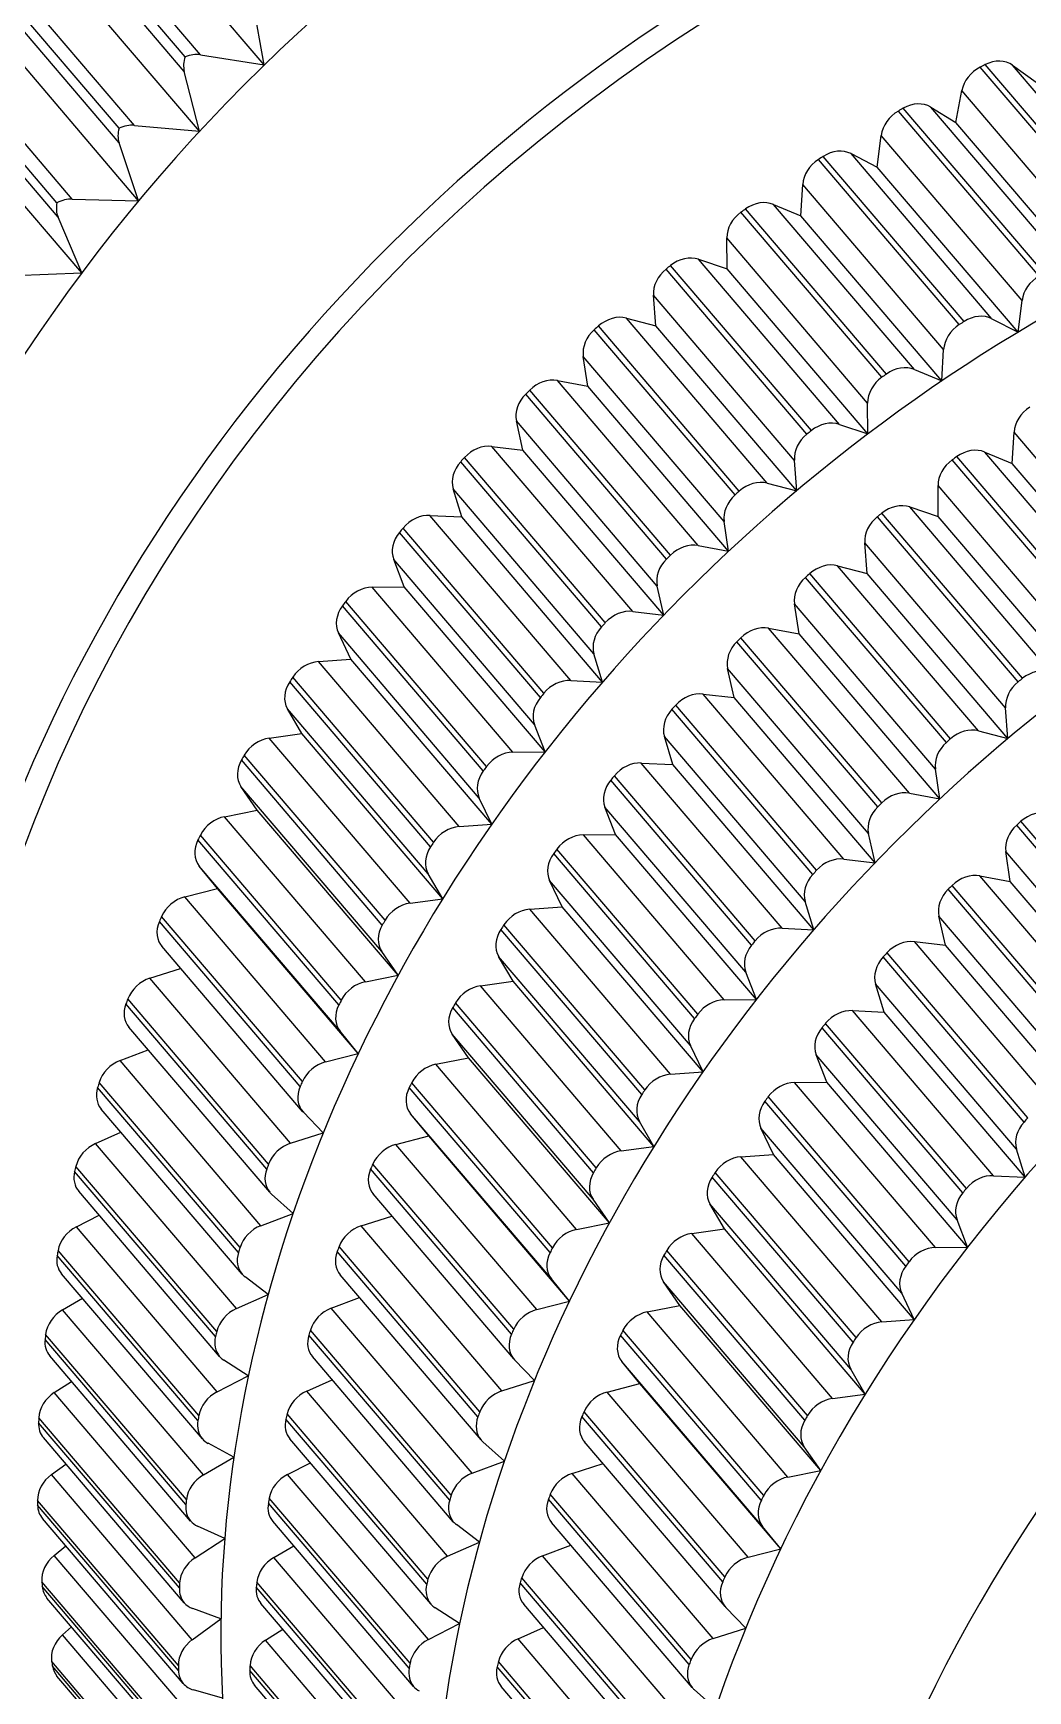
# Model space of a CAD drawing. Extents: x 741 to 1339, y 725 to 848.
# Drawn here: x 1106.451 to 1106.45639, y 787.12071 to 787.12969 of the extents above; entities that cross this region are included whole.
import ezdxf

# ---------------------------------------------------------------- set-up
doc = ezdxf.new("R2010")
doc.units = 0
doc.header["$MEASUREMENT"] = 0
doc.linetypes.add('CONTINU', pattern=[0])
for name, color, linetype in [('Lay Out', 31, 'CONTINUOUS'), ('PAREDES', 7, 'CONTINUOUS'), ('PENA-008', 8, 'CONTINUOUS')]:
    doc.layers.add(name, color=color, linetype=linetype)

# ---------------------------------------------------------------- blocks, each defined once
blk = doc.blocks.new('A$C12870BC7')
at = {"layer": 'Lay Out', "linetype": 'CONTINU', "ltscale": 0.6}
for p, q in [((1.0545925, 1.4861725), (1.0545951, 1.4873482)), ((1.0550611, 1.4861763), (1.0550638, 1.487352)), ((1.0551166, 1.4862335), (1.0551192, 1.4874093)), ((1.0551865, 1.4861876), (1.0551891, 1.4873634)), ((1.0540742, 1.4860845), (1.0540769, 1.4872602)), ((1.0545416, 1.4861125), (1.0545442, 1.4872883)), ((1.0546658, 1.4861302), (1.0546684, 1.487306)), ((1.0540282, 1.486022), (1.0540309, 1.4871977)), ((1.0541507, 1.4860461), (1.0541534, 1.4872219)), ((1.0554131, 1.4859213), (1.0554157, 1.487097)), ((1.0544176, 1.4858054), (1.0544202, 1.4869812)), ((1.0549131, 1.4858763), (1.0549157, 1.4870521)), ((1.0539288, 1.4857091), (1.0539314, 1.4868849)), ((1.0549131, 1.4858763), (1.0550611, 1.4861763)), ((1.0551865, 1.4861876), (1.0554131, 1.4859213)), ((1.0554131, 1.4859213), (1.0555847, 1.486213)), ((1.0544176, 1.4858054), (1.0545416, 1.4861125)), ((1.0546658, 1.4861302), (1.0549131, 1.4858763)), ((1.0539288, 1.4857091), (1.0540282, 1.486022)), ((1.0541507, 1.4860461), (1.0544176, 1.4858054)), ((1.0536435, 1.4859354), (1.0539288, 1.4857091)), ((1.0558345, 1.4824927), (1.0558371, 1.4836685)), ((1.0558651, 1.4824933), (1.0558678, 1.4836691)), ((1.0563441, 1.4824893), (1.0563467, 1.4836651)), ((1.0563747, 1.4824882), (1.0563773, 1.483664)), ((1.0548198, 1.4824205), (1.0548224, 1.4835962)), ((1.0548501, 1.4824243), (1.0548527, 1.4836)), ((1.0551197, 1.4834248), (1.0551954, 1.4835677)), ((1.0551928, 1.4823919), (1.0551954, 1.4835677)), ((1.0553257, 1.4824698), (1.0553283, 1.4836455)), ((1.0553562, 1.4824719), (1.0553589, 1.4836476)), ((1.0555038, 1.4824136), (1.0555064, 1.4835894)), ((1.0555064, 1.4835894), (1.0556115, 1.4834591)), ((1.0556115, 1.4834591), (1.0556983, 1.4835977)), ((1.0556957, 1.4824219), (1.0556983, 1.4835977)), ((1.0560078, 1.4824274), (1.0560104, 1.4836032)), ((1.0560104, 1.4836032), (1.0561049, 1.4834678)), ((1.0561049, 1.4834678), (1.0562026, 1.4836016)), ((1.0562, 1.4824258), (1.0562026, 1.4836016)), ((1.0565118, 1.4824152), (1.0565144, 1.483591)), ((1.0565144, 1.483591), (1.0565981, 1.4834508)), ((1.0565981, 1.4834508), (1.0567062, 1.4835794)), ((1.0567035, 1.4824036), (1.0567062, 1.4835794)), ((1.0568524, 1.4824594), (1.056855, 1.4836353)), ((1.0568829, 1.4824568), (1.0568855, 1.4836326)), ((1.0573573, 1.4824034), (1.0573599, 1.4835791)), ((1.0573875, 1.4823991), (1.0573901, 1.4835749)), ((1.0543189, 1.482345), (1.0543215, 1.4835209)), ((1.0543488, 1.4823503), (1.0543514, 1.483526)), ((1.0545043, 1.4823078), (1.054507, 1.4834836)), ((1.054507, 1.4834836), (1.0546318, 1.4833652)), ((1.0546318, 1.4833652), (1.054696, 1.4835116)), ((1.0546934, 1.4823359), (1.054696, 1.4835116)), ((1.055002, 1.4823736), (1.0550046, 1.4835495)), ((1.0550046, 1.4835495), (1.0551197, 1.4834248)), ((1.0570139, 1.4823768), (1.0570165, 1.4835525)), ((1.0570165, 1.4835525), (1.0570889, 1.4834085)), ((1.0570889, 1.4834085), (1.0572069, 1.4835312)), ((1.0572043, 1.4823553), (1.0572069, 1.4835312)), ((1.057512, 1.4823124), (1.0575146, 1.4834882)), ((1.0575146, 1.4834882), (1.0575754, 1.4833407)), ((1.0578568, 1.4823212), (1.0578594, 1.483497)), ((1.0578866, 1.4823154), (1.0578892, 1.4834911)), ((1.053825, 1.4822438), (1.0538276, 1.4834196)), ((1.0538545, 1.4822507), (1.0538571, 1.4834264)), ((1.054013, 1.4822162), (1.0540156, 1.483392)), ((1.0540156, 1.483392), (1.0541496, 1.4832803)), ((1.0541496, 1.4832803), (1.054202, 1.4834299)), ((1.0541994, 1.4822541), (1.054202, 1.4834299)), ((1.0551171, 1.4822491), (1.0551197, 1.4834248)), ((1.0556089, 1.4822834), (1.0556115, 1.4834591)), ((1.0561023, 1.4822921), (1.0561049, 1.4834678)), ((1.0565955, 1.4822751), (1.0565981, 1.4834508)), ((1.0570863, 1.4822327), (1.0570889, 1.4834085)), ((1.0575754, 1.4833407), (1.0577029, 1.483457)), ((1.0577003, 1.4822812), (1.0577029, 1.483457)), ((1.058004, 1.4822225), (1.0580066, 1.4833982)), ((1.0580066, 1.4833982), (1.0580556, 1.4832478)), ((1.0583488, 1.4822133), (1.0583514, 1.4833891)), ((1.0583781, 1.482206), (1.0583807, 1.4833818)), ((1.0533402, 1.4821173), (1.0533428, 1.483293)), ((1.053369, 1.4821256), (1.0533716, 1.4833013)), ((1.0536751, 1.4831707), (1.0537156, 1.4833227)), ((1.053713, 1.4821469), (1.0537156, 1.4833227)), ((1.0546292, 1.4821894), (1.0546318, 1.4833652)), ((1.0575728, 1.482165), (1.0575754, 1.4833407)), ((1.0580556, 1.4832478), (1.0581921, 1.4833572)), ((1.0581894, 1.4821815), (1.0581921, 1.4833572)), ((1.05353, 1.4820993), (1.0535326, 1.4832752)), ((1.0535326, 1.4832752), (1.0536751, 1.4831707)), ((1.0541469, 1.4821046), (1.0541496, 1.4832803)), ((1.058053, 1.4820721), (1.0580556, 1.4832478)), ((1.0584878, 1.4821071), (1.0584905, 1.4832829)), ((1.0584905, 1.4832829), (1.0585274, 1.4831303)), ((1.0528664, 1.4819658), (1.052869, 1.4831415)), ((1.0528945, 1.4819755), (1.0528972, 1.4831513)), ((1.0530572, 1.4819577), (1.0530599, 1.4831335)), ((1.0530599, 1.4831335), (1.0532103, 1.4830367)), ((1.0532103, 1.4830367), (1.0532387, 1.4831904)), ((1.0532361, 1.4820146), (1.0532387, 1.4831904)), ((1.0536725, 1.4819948), (1.0536751, 1.4831707)), ((1.0527571, 1.4828788), (1.0527733, 1.4830336)), ((1.0527706, 1.4818579), (1.0527733, 1.4830336)), ((1.0532077, 1.4818608), (1.0532103, 1.4830367)), ((1.0524056, 1.48179), (1.0524083, 1.4829657)), ((1.0524329, 1.4818012), (1.0524355, 1.482977)), ((1.0525967, 1.4817919), (1.0525993, 1.4829677)), ((1.0525993, 1.4829677), (1.0527571, 1.4828788)), ((1.0523174, 1.4826977), (1.0523212, 1.4828532)), ((1.0523186, 1.4816774), (1.0523212, 1.4828532)), ((1.0527545, 1.481703), (1.0527571, 1.4828788)), ((1.0519597, 1.4815907), (1.0519624, 1.4827664)), ((1.0519861, 1.4816032), (1.0519887, 1.4827791)), ((1.0521503, 1.4816025), (1.0521529, 1.4827783)), ((1.0521529, 1.4827783), (1.0523174, 1.4826977)), ((1.0523148, 1.4815219), (1.0523174, 1.4826977)), ((1.0518817, 1.4814798), (1.0518843, 1.4826556)), ((1.0515306, 1.4813686), (1.0515332, 1.4825444)), ((1.0515559, 1.4813826), (1.0515585, 1.4825584)), ((1.0517198, 1.4813903), (1.0517224, 1.4825661)), ((1.0517224, 1.4825661), (1.0518839, 1.482498)), ((1.0514612, 1.4812623), (1.0514638, 1.482438)), ((1.0555038, 1.4824136), (1.0556089, 1.4822834)), ((1.0556089, 1.4822834), (1.0556957, 1.4824219)), ((1.0560078, 1.4824274), (1.0561023, 1.4822921)), ((1.0561023, 1.4822921), (1.0562, 1.4824258)), ((1.0565118, 1.4824152), (1.0565955, 1.4822751)), ((1.0565955, 1.4822751), (1.0567035, 1.4824036)), ((1.0511441, 1.4811401), (1.0511467, 1.4823159)), ((1.051307, 1.4811563), (1.0513096, 1.4823321)), ((1.0513096, 1.4823321), (1.0514634, 1.482277)), ((1.0545043, 1.4823078), (1.0546292, 1.4821894)), ((1.0546292, 1.4821894), (1.0546934, 1.4823359)), ((1.055002, 1.4823736), (1.0551171, 1.4822491)), ((1.0551171, 1.4822491), (1.0551928, 1.4823919)), ((1.0570139, 1.4823768), (1.0570863, 1.4822327)), ((1.0570863, 1.4822327), (1.0572043, 1.4823553)), ((1.057512, 1.4823124), (1.0575728, 1.482165)), ((1.0511199, 1.4811248), (1.0511226, 1.4823006)), ((1.054013, 1.4822162), (1.0541469, 1.4821046)), ((1.0541469, 1.4821046), (1.0541994, 1.4822541)), ((1.0575728, 1.482165), (1.0577003, 1.4822812)), ((1.0510588, 1.4810234), (1.0510614, 1.4821992)), ((1.0536725, 1.4819948), (1.053713, 1.4821469)), ((1.0507295, 1.4808603), (1.0507321, 1.4820361)), ((1.0507524, 1.4808767), (1.050755, 1.4820526)), ((1.0509136, 1.4809013), (1.0509162, 1.4820771)), ((1.0509162, 1.4820771), (1.051061, 1.4820341)), ((1.05353, 1.4820993), (1.0536725, 1.4819948)), ((1.0530572, 1.4819577), (1.0532077, 1.4818608)), ((1.0532077, 1.4818608), (1.0532361, 1.4820146)), ((1.0506762, 1.4807641), (1.0506788, 1.4819399)), ((1.0527545, 1.481703), (1.0527706, 1.4818579)), ((1.0553218, 1.4807061), (1.0553244, 1.4818819)), ((1.0553523, 1.4807082), (1.0553549, 1.481884)), ((1.0558306, 1.4807291), (1.0558332, 1.4819049)), ((1.0558612, 1.4807297), (1.0558638, 1.4819055)), ((1.0563402, 1.4807257), (1.0563428, 1.4819014)), ((1.0563708, 1.4807246), (1.0563734, 1.4819003)), ((1.0568485, 1.4806958), (1.0568511, 1.4818715)), ((1.0568789, 1.4806932), (1.0568816, 1.481869)), ((1.0503823, 1.4805936), (1.0503849, 1.4817694)), ((1.0505413, 1.4806266), (1.0505439, 1.4818023)), ((1.0505439, 1.4818023), (1.0506784, 1.4817701)), ((1.0525967, 1.4817919), (1.0527545, 1.481703)), ((1.0548159, 1.4806568), (1.0548185, 1.4818326)), ((1.0548462, 1.4806605), (1.0548488, 1.4818364)), ((1.054998, 1.48061), (1.0550006, 1.4817857)), ((1.0550006, 1.4817857), (1.0551158, 1.4816612)), ((1.0551158, 1.4816612), (1.0551915, 1.481804)), ((1.0551889, 1.4806283), (1.0551915, 1.481804)), ((1.0554998, 1.4806499), (1.0555025, 1.4818256)), ((1.0555025, 1.4818256), (1.0556075, 1.4816954)), ((1.0556075, 1.4816954), (1.0556944, 1.4818341)), ((1.0556918, 1.4806583), (1.0556944, 1.4818341)), ((1.0560038, 1.4806638), (1.0560065, 1.4818395)), ((1.0560065, 1.4818395), (1.056101, 1.4817041)), ((1.056101, 1.4817041), (1.0561987, 1.481838)), ((1.056196, 1.4806622), (1.0561987, 1.481838)), ((1.0565079, 1.4806516), (1.0565105, 1.4818273)), ((1.0565105, 1.4818273), (1.0565942, 1.4816872)), ((1.0565942, 1.4816872), (1.0567022, 1.4818157)), ((1.0566996, 1.48064), (1.0567022, 1.4818157)), ((1.05701, 1.4806131), (1.0570126, 1.4817889)), ((1.0570126, 1.4817889), (1.057085, 1.4816447)), ((1.057085, 1.4816447), (1.057203, 1.4817674)), ((1.0572004, 1.4805916), (1.057203, 1.4817674)), ((1.0503608, 1.4805759), (1.0503634, 1.4817518)), ((1.0523148, 1.4815219), (1.0523186, 1.4816774)), ((1.054315, 1.4805814), (1.0543176, 1.4817572)), ((1.0543449, 1.4805866), (1.0543475, 1.4817624)), ((1.0545004, 1.4805442), (1.054503, 1.4817199)), ((1.054503, 1.4817199), (1.0546278, 1.4816015)), ((1.0546278, 1.4816015), (1.0546921, 1.481748)), ((1.0546894, 1.4805722), (1.0546921, 1.481748)), ((1.0556049, 1.4805196), (1.0556075, 1.4816954)), ((1.0560984, 1.4805283), (1.056101, 1.4817041)), ((1.0565916, 1.4805114), (1.0565942, 1.4816872)), ((1.0503149, 1.4804856), (1.0503175, 1.4816613)), ((1.0521503, 1.4816025), (1.0523148, 1.4815219)), ((1.0538211, 1.4804802), (1.0538237, 1.481656)), ((1.0538505, 1.480487), (1.0538531, 1.4816628)), ((1.0540091, 1.4804526), (1.0540117, 1.4816284)), ((1.0540117, 1.4816284), (1.0541456, 1.4815167)), ((1.0541456, 1.4815167), (1.0541981, 1.4816662)), ((1.0541955, 1.4804904), (1.0541981, 1.4816662)), ((1.0546252, 1.4804258), (1.0546278, 1.4816015)), ((1.0551132, 1.4804854), (1.0551158, 1.4816612)), ((1.0570824, 1.480469), (1.057085, 1.4816447)), ((1.0501915, 1.480333), (1.0501941, 1.4815087)), ((1.0501941, 1.4815087), (1.0503171, 1.481486)), ((1.0533362, 1.4803535), (1.0533389, 1.4815292)), ((1.0533651, 1.4803619), (1.0533677, 1.4815377)), ((1.0535261, 1.4803357), (1.0535287, 1.4815114)), ((1.0535287, 1.4815114), (1.0536711, 1.4814069)), ((1.0536711, 1.4814069), (1.0537117, 1.481559)), ((1.053709, 1.4803832), (1.0537117, 1.481559)), ((1.054143, 1.4803409), (1.0541456, 1.4815167)), ((1.0500154, 1.4802732), (1.050018, 1.4814489)), ((1.0500355, 1.4802918), (1.0500381, 1.4814676)), ((1.0518903, 1.4813186), (1.0518818, 1.4814738)), ((1.0532064, 1.4812729), (1.0532347, 1.4814267)), ((1.0532322, 1.480251), (1.0532347, 1.4814267)), ((1.0536685, 1.4802312), (1.0536711, 1.4814069)), ((1.0499764, 1.4801887), (1.0499791, 1.4813645)), ((1.0517198, 1.4813903), (1.0518903, 1.4813186)), ((1.0528625, 1.480202), (1.0528651, 1.4813779)), ((1.0528906, 1.4802119), (1.0528932, 1.4813877)), ((1.0530533, 1.4801941), (1.0530559, 1.4813698)), ((1.0530559, 1.4813698), (1.0532064, 1.4812729)), ((1.0514829, 1.4810935), (1.0514621, 1.481248)), ((1.0527532, 1.4811151), (1.0527693, 1.48127)), ((1.0527667, 1.4800942), (1.0527693, 1.48127)), ((1.0532037, 1.4800971), (1.0532064, 1.4812729)), ((1.0497133, 1.4799726), (1.0497159, 1.4811484)), ((1.0498657, 1.4800218), (1.0498683, 1.4811976)), ((1.0498683, 1.4811976), (1.0499787, 1.4811832)), ((1.051307, 1.4811563), (1.0514829, 1.4810935)), ((1.0524017, 1.4800263), (1.0524043, 1.4812021)), ((1.052429, 1.4800376), (1.0524316, 1.4812133)), ((1.0525928, 1.4800283), (1.0525954, 1.4812041)), ((1.0525954, 1.4812041), (1.0527532, 1.4811151)), ((1.0496622, 1.479875), (1.0496648, 1.4810507)), ((1.0496947, 1.479953), (1.0496973, 1.4811287)), ((1.0523135, 1.480934), (1.0523173, 1.4810896)), ((1.0523147, 1.4799138), (1.0523173, 1.4810896)), ((1.0527506, 1.4799393), (1.0527532, 1.4811151)), ((1.0510941, 1.4808477), (1.0510612, 1.4810009)), ((1.0519558, 1.479827), (1.0519585, 1.4810028)), ((1.0519822, 1.4798396), (1.0519848, 1.4810153)), ((1.0521464, 1.4798388), (1.0521489, 1.4810146)), ((1.0521489, 1.4810146), (1.0523135, 1.480934)), ((1.0495653, 1.4796943), (1.0495679, 1.4808702)), ((1.0495679, 1.4808702), (1.0496644, 1.4808626)), ((1.0509136, 1.4809013), (1.0510941, 1.4808477)), ((1.0518778, 1.479716), (1.0518804, 1.4808919)), ((1.0523108, 1.4797583), (1.0523135, 1.480934)), ((1.0494001, 1.4796168), (1.0494027, 1.4807927)), ((1.049417, 1.4796374), (1.0494197, 1.4808132)), ((1.0515267, 1.479605), (1.0515293, 1.4807807)), ((1.051552, 1.479619), (1.0515546, 1.4807948)), ((1.0517159, 1.4796267), (1.0517185, 1.4808025)), ((1.0517185, 1.4808025), (1.05188, 1.4807343)), ((1.0493735, 1.4795456), (1.0493761, 1.4807214)), ((1.0507256, 1.4805824), (1.0506806, 1.4807336)), ((1.0505413, 1.4806266), (1.0507256, 1.4805824)), ((1.0514572, 1.4794985), (1.0514599, 1.4806743)), ((1.054998, 1.48061), (1.0551132, 1.4804854)), ((1.0551132, 1.4804854), (1.0551889, 1.4806283)), ((1.0554998, 1.4806499), (1.0556049, 1.4805196)), ((1.0556049, 1.4805196), (1.0556918, 1.4806583)), ((1.0560038, 1.4806638), (1.0560984, 1.4805283)), ((1.0560984, 1.4805283), (1.056196, 1.4806622)), ((1.0492914, 1.479352), (1.049294, 1.4805278)), ((1.049294, 1.4805278), (1.0493757, 1.4805257)), ((1.051116, 1.4793612), (1.0511187, 1.480537)), ((1.0511402, 1.4793765), (1.0511428, 1.4805522)), ((1.0513031, 1.4793927), (1.0513057, 1.4805685)), ((1.0513057, 1.4805685), (1.0514595, 1.4805134)), ((1.0545004, 1.4805442), (1.0546252, 1.4804258)), ((1.0546252, 1.4804258), (1.0546894, 1.4805722)), ((1.0491327, 1.4792661), (1.0491353, 1.4804419)), ((1.049148, 1.4792876), (1.0491506, 1.4804634)), ((1.050379, 1.4802983), (1.0503221, 1.480447)), ((1.0510549, 1.4792598), (1.0510575, 1.4804355)), ((1.0540091, 1.4804526), (1.054143, 1.4803409)), ((1.054143, 1.4803409), (1.0541955, 1.4804904)), ((1.0491115, 1.479202), (1.0491141, 1.4803778)), ((1.0501915, 1.480333), (1.050379, 1.4802983)), ((1.0535261, 1.4803357), (1.0536685, 1.4802312)), ((1.0536685, 1.4802312), (1.053709, 1.4803832)), ((1.0507256, 1.4790967), (1.0507282, 1.4802724)), ((1.0507484, 1.479113), (1.0507511, 1.4802888)), ((1.0509097, 1.4791377), (1.0509123, 1.4803135)), ((1.0509123, 1.4803135), (1.0510571, 1.4802705)), ((1.0532037, 1.4800971), (1.0532322, 1.480251)), ((1.0490452, 1.4789962), (1.0490478, 1.480172)), ((1.0490478, 1.480172), (1.0491137, 1.4801738)), ((1.0506723, 1.4790005), (1.0506749, 1.4801762)), ((1.0530533, 1.4801941), (1.0532037, 1.4800971)), ((1.0488936, 1.4789022), (1.0488962, 1.480078)), ((1.0489072, 1.4789244), (1.0489098, 1.4801002)), ((1.0500555, 1.479997), (1.049987, 1.4801423)), ((1.0527506, 1.4799393), (1.0527667, 1.4800942)), ((1.054812, 1.4788932), (1.0548146, 1.4800689)), ((1.0548423, 1.4788968), (1.0548449, 1.4800726)), ((1.0553178, 1.4789425), (1.0553205, 1.4801183)), ((1.0553484, 1.4789446), (1.055351, 1.4801203)), ((1.0554959, 1.4788862), (1.0554985, 1.480062)), ((1.0554985, 1.480062), (1.0556036, 1.4799317)), ((1.0556036, 1.4799317), (1.0556905, 1.4800704)), ((1.0556879, 1.4788947), (1.0556905, 1.4800704)), ((1.0558267, 1.4789655), (1.0558292, 1.4801412)), ((1.0558573, 1.4789659), (1.0558599, 1.4801418)), ((1.0488772, 1.4788455), (1.0488799, 1.4800212)), ((1.0498657, 1.4800218), (1.0500555, 1.479997)), ((1.0503569, 1.4788123), (1.0503595, 1.479988)), ((1.0503784, 1.47883), (1.050381, 1.4800057)), ((1.0505374, 1.4788628), (1.05054, 1.4800387)), ((1.05054, 1.4800387), (1.0506745, 1.4800063)), ((1.0525928, 1.4800283), (1.0527506, 1.4799393)), ((1.054311, 1.4788177), (1.0543136, 1.4799935)), ((1.054341, 1.478823), (1.0543436, 1.4799988)), ((1.0546239, 1.4798379), (1.0546881, 1.4799844)), ((1.0546855, 1.4788086), (1.0546881, 1.4799844)), ((1.0549941, 1.4788463), (1.0549967, 1.4800221)), ((1.0549967, 1.4800221), (1.0551119, 1.4798974)), ((1.0551119, 1.4798974), (1.0551876, 1.4800404)), ((1.055185, 1.4788646), (1.0551876, 1.4800404)), ((1.050311, 1.4787218), (1.0503136, 1.4798977)), ((1.0523108, 1.4797583), (1.0523147, 1.4799138)), ((1.0538171, 1.4787166), (1.0538198, 1.4798923)), ((1.0538466, 1.4787234), (1.0538492, 1.4798992)), ((1.0541417, 1.479753), (1.0541942, 1.4799026)), ((1.0541915, 1.4787268), (1.0541942, 1.4799026)), ((1.0544965, 1.4787804), (1.0544991, 1.4799562)), ((1.0544991, 1.4799562), (1.0546239, 1.4798379)), ((1.0551093, 1.4787217), (1.0551119, 1.4798974)), ((1.055601, 1.478756), (1.0556036, 1.4799317)), ((1.0497566, 1.4796795), (1.0496767, 1.479821)), ((1.0521464, 1.4798388), (1.0523108, 1.4797583)), ((1.0536672, 1.4796433), (1.0537078, 1.4797953)), ((1.0537051, 1.4786195), (1.0537078, 1.4797953)), ((1.0540052, 1.4786888), (1.0540078, 1.4798647)), ((1.0540078, 1.4798647), (1.0541417, 1.479753)), ((1.0546213, 1.4786621), (1.0546239, 1.4798379)), ((1.0500316, 1.4785282), (1.0500342, 1.479704)), ((1.0501876, 1.4785692), (1.0501902, 1.4797451)), ((1.0501902, 1.4797451), (1.0503132, 1.4797224)), ((1.0518864, 1.4795548), (1.0518779, 1.4797102)), ((1.0533323, 1.4785898), (1.0533349, 1.4797656)), ((1.0533612, 1.4785981), (1.0533638, 1.4797739)), ((1.0535222, 1.478572), (1.0535248, 1.4797478)), ((1.0535248, 1.4797478), (1.0536672, 1.4796433)), ((1.0541391, 1.4785772), (1.0541417, 1.479753)), ((1.0495653, 1.4796943), (1.0497566, 1.4796795)), ((1.0500115, 1.4785094), (1.0500141, 1.4796853)), ((1.0517159, 1.4796267), (1.0518864, 1.4795548)), ((1.0528586, 1.4784384), (1.0528612, 1.4796141)), ((1.0528867, 1.4784482), (1.0528893, 1.479624)), ((1.0532025, 1.4795093), (1.0532308, 1.4796631)), ((1.0532282, 1.4784873), (1.0532308, 1.4796631)), ((1.0536646, 1.4784675), (1.0536672, 1.4796433)), ((1.0499725, 1.4784251), (1.0499752, 1.4796008)), ((1.0530494, 1.4784304), (1.053052, 1.4796062)), ((1.053052, 1.4796062), (1.0532025, 1.4795093)), ((1.0494835, 1.4793472), (1.0493926, 1.4794841)), ((1.0498618, 1.4782581), (1.0498644, 1.4794338)), ((1.0498644, 1.4794338), (1.0499747, 1.4794195)), ((1.0514789, 1.4793298), (1.0514582, 1.4794844)), ((1.0523978, 1.4782626), (1.0524004, 1.4794385)), ((1.0524251, 1.4782739), (1.0524277, 1.4794497)), ((1.0525889, 1.4782645), (1.0525915, 1.4794404)), ((1.0525915, 1.4794404), (1.0527492, 1.4793514)), ((1.0527492, 1.4793514), (1.0527654, 1.4795063)), ((1.0527628, 1.4783306), (1.0527654, 1.4795063)), ((1.0531998, 1.4783335), (1.0532025, 1.4795093)), ((1.0496908, 1.4781893), (1.0496934, 1.4793651)), ((1.0497094, 1.478209), (1.049712, 1.4793848)), ((1.0513031, 1.4793927), (1.0514789, 1.4793298)), ((1.0527467, 1.4781757), (1.0527492, 1.4793514)), ((1.0496583, 1.4781113), (1.0496609, 1.4792871)), ((1.0519783, 1.4780759), (1.0519809, 1.4792517)), ((1.0521424, 1.4780752), (1.052145, 1.479251)), ((1.052145, 1.479251), (1.0523095, 1.4791704)), ((1.0523095, 1.4791704), (1.0523134, 1.4793259)), ((1.0523108, 1.4781502), (1.0523134, 1.4793259)), ((1.0510902, 1.4790841), (1.0510572, 1.4792373)), ((1.0519519, 1.4780634), (1.0519545, 1.4792391)), ((1.0523069, 1.4779946), (1.0523095, 1.4791704)), ((1.0509097, 1.4791377), (1.0510902, 1.4790841)), ((1.0518738, 1.4779524), (1.0518765, 1.4791282)), ((1.0515228, 1.4778413), (1.0515254, 1.4790171)), ((1.0515481, 1.4778552), (1.0515507, 1.4790311)), ((1.0517119, 1.4778631), (1.0517145, 1.4790388)), ((1.0517145, 1.4790388), (1.0518761, 1.4789707)), ((1.0507217, 1.4788186), (1.0506767, 1.4789698)), ((1.0514533, 1.4777349), (1.0514559, 1.4789106)), ((1.0505374, 1.4788628), (1.0507217, 1.4788186)), ((1.0512992, 1.4776289), (1.0513018, 1.4788048)), ((1.0513018, 1.4788048), (1.0514556, 1.4787498)), ((1.0546213, 1.4786621), (1.0546855, 1.4788086)), ((1.0511121, 1.4775976), (1.0511147, 1.4787733)), ((1.0511362, 1.4776128), (1.0511389, 1.4787886)), ((1.0541391, 1.4785772), (1.0541915, 1.4787268)), ((1.0544965, 1.4787804), (1.0546213, 1.4786621)), ((1.0510509, 1.477496), (1.0510536, 1.4786719)), ((1.0540052, 1.4786888), (1.0541391, 1.4785772)), ((1.0509058, 1.477374), (1.0509084, 1.4785498)), ((1.0509084, 1.4785498), (1.0510532, 1.4785068)), ((1.0535222, 1.478572), (1.0536646, 1.4784675)), ((1.0536646, 1.4784675), (1.0537051, 1.4786195)), ((1.0507216, 1.4773329), (1.0507243, 1.4785087)), ((1.0507445, 1.4773494), (1.0507471, 1.4785252)), ((1.0531998, 1.4783335), (1.0532282, 1.4784873)), ((1.0506683, 1.4772367), (1.0506709, 1.4784126)), ((1.0530494, 1.4784304), (1.0531998, 1.4783335)), ((1.0525889, 1.4782645), (1.0527467, 1.4781757)), ((1.0527467, 1.4781757), (1.0527628, 1.4783306)), ((1.0523069, 1.4779946), (1.0523108, 1.4781502)), ((1.0521424, 1.4780752), (1.0523069, 1.4779946)), ((1.0518825, 1.4777912), (1.051874, 1.4779465)), ((1.0517119, 1.4778631), (1.0518825, 1.4777912)), ((1.051475, 1.4775662), (1.0514543, 1.4777207))]:
    blk.add_line(p, q, dxfattribs=at)
for centre, radius, start, end in [((1.151145, 3.019458), 1.4661476, 260.8806134, 279.1194393), ((1.150885, -152.0122262), 153.5085126, 90.017415818, 90.081194822), ((1.1507877, -139.2092423), 140.7010131, 90.018901919, 90.088269291)]:
    blk.add_arc(centre, radius, start, end, dxfattribs=at)
for centre, major_axis, ratio, start_param, end_param in [((1.151145, 5.8283851), (0, 4.2550941), 0.578364, 3.047316, 3.235869), ((1.0560462, 1.4831183), (0.0078498, -0.0000175), 0.808934, 0.521969, 2.17815), ((1.0560422, 1.4813547), (0.0078498, -0.0000175), 0.808934, 0.521969, 2.17815), ((1.0560383, 1.4795909), (0.0078498, -0.0000175), 0.808934, 0.000004, 2.229351), ((1.0546937, 1.4860723), (0.00016, -0.0000004), 0.808934, 2.257696, 2.827749), ((1.0545401, 1.4860503), (0.00016, -0.0000004), 0.808934, 0.66924, 1.239293), ((1.0552097, 1.4861282), (0.00016, -0.0000004), 0.808934, 2.193582, 2.763635), ((1.0550547, 1.4861143), (0.00016, -0.0000004), 0.808934, 0.605126, 1.175179), ((1.0541832, 1.4859896), (0.00016, -0.0000004), 0.808934, 2.32181, 2.891864), ((1.0540317, 1.4859597), (0.00016, -0.0000004), 0.808934, 0.733354, 1.303407), ((1.0560357, 1.4784152), (0.0078498, -0.0000175), 0.808934, 6.283098, 9.424691), ((1.0560357, 1.4784152), (0.0076998, -0.0000171), 0.808934, 0.073975, 3.061086), ((1.0553724, 1.4835187), (0.00016, -0.0000004), 0.808934, 0.580181, 1.657508), ((1.0558411, 1.4835391), (0.00016, -0.0000004), 0.808934, 1.597249, 2.674576), ((1.0560331, 1.4772394), (0.0079498, -0.0000177), 0.808934, 1.593393, 1.597249), ((1.0558711, 1.4835397), (0.00016, -0.0000004), 0.808934, 0.516066, 1.593393), ((1.0563404, 1.4835358), (0.00016, -0.0000004), 0.808934, 1.533135, 2.610461), ((1.0560331, 1.4772394), (0.0079498, -0.0000177), 0.808934, 1.529279, 1.533135), ((1.0563704, 1.4835347), (0.00016, -0.0000004), 0.808934, 0.451952, 1.529279), ((1.0548468, 1.4834683), (0.00016, -0.0000004), 0.808934, 1.725477, 2.802804), ((1.0560331, 1.4772394), (0.0079498, -0.0000177), 0.808934, 1.721622, 1.725477), ((1.0548765, 1.483472), (0.00016, -0.0000004), 0.808934, 0.644295, 1.721622), ((1.0553425, 1.4835166), (0.00016, -0.0000004), 0.808934, 1.661363, 2.73869), ((1.0560331, 1.4772394), (0.0079498, -0.0000177), 0.808934, 1.657508, 1.661363), ((1.0568385, 1.4835065), (0.00016, -0.0000004), 0.808934, 1.46902, 2.546347), ((1.0560331, 1.4772394), (0.0079498, -0.0000177), 0.808934, 1.465165, 1.46902), ((1.0568683, 1.4835039), (0.00016, -0.0000004), 0.808934, 0.387838, 1.465165), ((1.0573332, 1.4834516), (0.00016, -0.0000004), 0.808934, 1.404906, 2.482233), ((1.0560331, 1.4772394), (0.0079498, -0.0000177), 0.808934, 1.401051, 1.404906), ((1.0573628, 1.4834474), (0.00016, -0.0000004), 0.808934, 0.323724, 1.401051), ((1.0543559, 1.4833945), (0.00016, -0.0000004), 0.808934, 1.789591, 2.866918), ((1.0560331, 1.4772394), (0.0079498, -0.0000177), 0.808934, 1.785736, 1.789591), ((1.0543853, 1.4833996), (0.00016, -0.0000004), 0.808934, 0.708409, 1.785736), ((1.0578226, 1.483371), (0.00016, -0.0000004), 0.808934, 1.340792, 2.418119), ((1.0560331, 1.4772394), (0.0079498, -0.0000177), 0.808934, 1.336937, 1.340792), ((1.0578519, 1.4833654), (0.00016, -0.0000004), 0.808934, 0.25961, 1.336937), ((1.053872, 1.4832952), (0.00016, -0.0000004), 0.808934, 1.853705, 2.931032), ((1.0560331, 1.4772394), (0.0079498, -0.0000177), 0.808934, 1.84985, 1.853705), ((1.0539009, 1.4833019), (0.00016, -0.0000004), 0.808934, 0.772523, 1.84985), ((1.0583047, 1.4832653), (0.00016, -0.0000004), 0.808934, 1.276678, 2.354005), ((1.0560331, 1.4772394), (0.0079498, -0.0000177), 0.808934, 1.272823, 1.276678), ((1.0583334, 1.4832581), (0.00016, -0.0000004), 0.808934, 0.195496, 1.272823), ((1.0533969, 1.4831712), (0.00016, -0.0000004), 0.808934, 1.917819, 2.995146), ((1.0560331, 1.4772394), (0.0079498, -0.0000177), 0.808934, 1.913964, 1.917819), ((1.0534252, 1.4831794), (0.00016, -0.0000004), 0.808934, 0.836637, 1.913964), ((1.0529327, 1.4830226), (0.00016, -0.0000004), 0.808934, 1.981934, 3.059261), ((1.0560331, 1.4772394), (0.0079498, -0.0000177), 0.808934, 1.978078, 1.981934), ((1.0529603, 1.4830323), (0.00016, -0.0000004), 0.808934, 0.900751, 1.978078), ((1.0524812, 1.4828505), (0.00016, -0.0000004), 0.808934, 2.046048, 3.123375), ((1.0560331, 1.4772394), (0.0079498, -0.0000177), 0.808934, 2.042192, 2.046048), ((1.052508, 1.4828615), (0.00016, -0.0000004), 0.808934, 0.964865, 2.042192), ((1.0520443, 1.4826552), (0.00016, -0.0000004), 0.808934, 2.110162, 3.187489), ((1.0560331, 1.4772394), (0.0079498, -0.0000177), 0.808934, 2.106307, 2.110162), ((1.0520701, 1.4826675), (0.00016, -0.0000004), 0.808934, 1.02898, 2.106307), ((1.0560304, 1.4760636), (0.0076998, -0.0000171), 0.808934, 0.99915, 2.834462), ((1.0516486, 1.4824514), (0.00016, -0.0000004), 0.808934, 1.093094, 2.170421), ((1.0516238, 1.4824377), (0.00016, -0.0000004), 0.808934, 2.174276, 3.141448), ((1.0560331, 1.4772394), (0.0079498, -0.0000177), 0.808934, 2.170421, 2.174276), ((1.0558384, 1.4823633), (0.00016, -0.0000004), 0.808934, 1.597249, 2.674576), ((1.0560304, 1.4760636), (0.0079498, -0.0000177), 0.808934, 1.593393, 1.597249), ((1.0558685, 1.482364), (0.00016, -0.0000004), 0.808934, 0.516066, 1.593393), ((1.0563378, 1.48236), (0.00016, -0.0000004), 0.808934, 1.533135, 2.610461), ((1.0560304, 1.4760636), (0.0079498, -0.0000177), 0.808934, 1.529279, 1.533135), ((1.0563678, 1.4823589), (0.00016, -0.0000004), 0.808934, 0.451952, 1.529279), ((1.0548442, 1.4822925), (0.00016, -0.0000004), 0.808934, 1.725477, 2.802804), ((1.0560304, 1.4760636), (0.0079498, -0.0000177), 0.808934, 1.721622, 1.725477), ((1.0548738, 1.4822962), (0.00016, -0.0000004), 0.808934, 0.644295, 1.721622), ((1.0553399, 1.4823409), (0.00016, -0.0000004), 0.808934, 1.661363, 2.73869), ((1.0560304, 1.4760636), (0.0079498, -0.0000177), 0.808934, 1.657508, 1.661363), ((1.0553698, 1.482343), (0.00016, -0.0000004), 0.808934, 0.580181, 1.657508), ((1.0568358, 1.4823307), (0.00016, -0.0000004), 0.808934, 1.46902, 2.546347), ((1.0560304, 1.4760636), (0.0079498, -0.0000177), 0.808934, 1.465165, 1.46902), ((1.0568657, 1.4823282), (0.00016, -0.0000004), 0.808934, 0.387838, 1.465165), ((1.0573306, 1.4822758), (0.00016, -0.0000004), 0.808934, 1.404906, 2.482233), ((1.0560304, 1.4760636), (0.0079498, -0.0000177), 0.808934, 1.401051, 1.404906), ((1.0573602, 1.4822717), (0.00016, -0.0000004), 0.808934, 0.323724, 1.401051), ((1.0560331, 1.4772394), (0.0079498, -0.0000177), 0.808934, 2.234535, 2.23839), ((1.0512451, 1.4822137), (0.00016, -0.0000004), 0.808934, 1.157208, 2.234535), ((1.0543533, 1.4822187), (0.00016, -0.0000004), 0.808934, 1.789591, 2.866918), ((1.0560304, 1.4760636), (0.0079498, -0.0000177), 0.808934, 1.785736, 1.789591), ((1.0543827, 1.4822238), (0.00016, -0.0000004), 0.808934, 0.708409, 1.785736), ((1.0578201, 1.4821953), (0.00016, -0.0000004), 0.808934, 1.340792, 2.418119), ((1.0512214, 1.4821988), (0.00016, -0.0000004), 0.808934, 2.23839, 3.141592), ((1.0538694, 1.4821194), (0.00016, -0.0000004), 0.808934, 1.853705, 2.931032), ((1.0560304, 1.4760636), (0.0079498, -0.0000177), 0.808934, 1.84985, 1.853705), ((1.0538982, 1.4821262), (0.00016, -0.0000004), 0.808934, 0.772523, 1.84985), ((1.0560304, 1.4760636), (0.0079498, -0.0000177), 0.808934, 1.913964, 1.917819), ((1.0534226, 1.4820035), (0.00016, -0.0000004), 0.808934, 0.836637, 1.913964), ((1.0508388, 1.4819395), (0.00016, -0.0000004), 0.808934, 2.302504, 3.141593), ((1.0560331, 1.4772394), (0.0079498, -0.0000177), 0.808934, 2.298649, 2.302504), ((1.0508612, 1.4819556), (0.00016, -0.0000004), 0.808934, 1.221322, 2.298649), ((1.0533943, 1.4819953), (0.00016, -0.0000004), 0.808934, 1.917819, 2.995146), ((1.0529301, 1.4818469), (0.00016, -0.0000004), 0.808934, 1.981934, 3.059261), ((1.0560304, 1.4760636), (0.0079498, -0.0000177), 0.808934, 1.978078, 1.981934), ((1.0529577, 1.4818565), (0.00016, -0.0000004), 0.808934, 0.900751, 1.978078), ((1.0553386, 1.481753), (0.00016, -0.0000004), 0.808934, 1.661363, 2.73869), ((1.0560292, 1.4754758), (0.0079498, -0.0000177), 0.808934, 1.657508, 1.661363), ((1.0553685, 1.4817551), (0.00016, -0.0000004), 0.808934, 0.580181, 1.657508), ((1.0558371, 1.4817755), (0.00016, -0.0000004), 0.808934, 1.597249, 2.674576), ((1.0560292, 1.4754758), (0.0079498, -0.0000177), 0.808934, 1.593393, 1.597249), ((1.0558671, 1.4817761), (0.00016, -0.0000004), 0.808934, 0.516066, 1.593393), ((1.0563365, 1.4817722), (0.00016, -0.0000004), 0.808934, 1.533135, 2.610461), ((1.0560292, 1.4754758), (0.0079498, -0.0000177), 0.808934, 1.529279, 1.533135), ((1.0563665, 1.4817711), (0.00016, -0.0000004), 0.808934, 0.451952, 1.529279), ((1.0568345, 1.4817429), (0.00016, -0.0000004), 0.808934, 1.46902, 2.546347), ((1.0560292, 1.4754758), (0.0079498, -0.0000177), 0.808934, 1.465165, 1.46902), ((1.0568644, 1.4817403), (0.00016, -0.0000004), 0.808934, 0.387838, 1.465165), ((1.0560331, 1.4772394), (0.0079498, -0.0000177), 0.808934, 2.362763, 2.366618), ((1.0504986, 1.4816782), (0.00016, -0.0000004), 0.808934, 1.285436, 2.362763), ((1.0524786, 1.4816748), (0.00016, -0.0000004), 0.808934, 2.046048, 3.123375), ((1.0560304, 1.4760636), (0.0079498, -0.0000177), 0.808934, 2.042192, 2.046048), ((1.0525053, 1.4816857), (0.00016, -0.0000004), 0.808934, 0.964865, 2.042192), ((1.0543814, 1.4816359), (0.00016, -0.0000004), 0.808934, 0.708409, 1.785736), ((1.0548428, 1.4817047), (0.00016, -0.0000004), 0.808934, 1.725477, 2.802804), ((1.0560292, 1.4754758), (0.0079498, -0.0000177), 0.808934, 1.721622, 1.725477), ((1.0548725, 1.4817083), (0.00016, -0.0000004), 0.808934, 0.644295, 1.721622), ((1.0573293, 1.4816879), (0.00016, -0.0000004), 0.808934, 1.404906, 2.482233), ((1.0504775, 1.481661), (0.00016, -0.0000004), 0.808934, 2.366618, 3.141593), ((1.0538969, 1.4815383), (0.00016, -0.0000004), 0.808934, 0.772523, 1.84985), ((1.054352, 1.4816308), (0.00016, -0.0000004), 0.808934, 1.789591, 2.866918), ((1.0560292, 1.4754758), (0.0079498, -0.0000177), 0.808934, 1.785736, 1.789591), ((1.0520417, 1.4814794), (0.00016, -0.0000004), 0.808934, 2.110162, 3.187489), ((1.0560304, 1.4760636), (0.0079498, -0.0000177), 0.808934, 2.106307, 2.110162), ((1.0520675, 1.4814918), (0.00016, -0.0000004), 0.808934, 1.02898, 2.106307), ((1.0538681, 1.4815316), (0.00016, -0.0000004), 0.808934, 1.853705, 2.931032), ((1.0560292, 1.4754758), (0.0079498, -0.0000177), 0.808934, 1.84985, 1.853705), ((1.0501587, 1.4813825), (0.00016, -0.0000004), 0.808934, 1.34955, 2.426877), ((1.053393, 1.4814074), (0.00016, -0.0000004), 0.808934, 1.917819, 2.995146), ((1.0560292, 1.4754758), (0.0079498, -0.0000177), 0.808934, 1.913964, 1.917819), ((1.0534213, 1.4814156), (0.00016, -0.0000004), 0.808934, 0.836637, 1.913964), ((1.0501391, 1.4813642), (0.00016, -0.0000004), 0.808934, 2.430732, 3.141593), ((1.0560331, 1.4772394), (0.0079498, -0.0000177), 0.808934, 2.426877, 2.430732), ((1.051646, 1.4812756), (0.00016, -0.0000004), 0.808934, 1.093094, 2.170421), ((1.0520417, 1.4814794), (0.00016, -0.0000004), 0.808934, 3.141593, 3.187489), ((1.0529563, 1.4812686), (0.00016, -0.0000004), 0.808934, 0.900751, 1.978078), ((1.0516212, 1.4812619), (0.00016, -0.0000004), 0.808934, 2.174276, 3.141448), ((1.0560304, 1.4760636), (0.0079498, -0.0000177), 0.808934, 2.170421, 2.174276), ((1.0529288, 1.481259), (0.00016, -0.0000004), 0.808934, 1.981934, 3.059261), ((1.0560292, 1.4754758), (0.0079498, -0.0000177), 0.808934, 1.978078, 1.981934), ((1.0516212, 1.4812619), (0.00016, -0.0000004), 0.808934, 3.141448, 3.251603), ((1.052504, 1.4810979), (0.00016, -0.0000004), 0.808934, 0.964865, 2.042192), ((1.0560331, 1.4772394), (0.0079498, -0.0000177), 0.808934, 2.490991, 2.494847), ((1.049843, 1.4810698), (0.00016, -0.0000004), 0.808934, 1.413664, 2.490991), ((1.0560304, 1.4760636), (0.0079498, -0.0000177), 0.808934, 2.234535, 2.23839), ((1.0512424, 1.4810379), (0.00016, -0.0000004), 0.808934, 1.157208, 2.234535), ((1.0524773, 1.4810869), (0.00016, -0.0000004), 0.808934, 2.046048, 3.123375), ((1.0560292, 1.4754758), (0.0079498, -0.0000177), 0.808934, 2.042192, 2.046048), ((1.0498248, 1.4810505), (0.00016, -0.0000004), 0.808934, 2.494847, 3.141747), ((1.0512188, 1.481023), (0.00016, -0.0000004), 0.808934, 2.23839, 3.141592), ((1.0512188, 1.481023), (0.00016, -0.0000004), 0.808934, 3.141592, 3.315717), ((1.0520404, 1.4808916), (0.00016, -0.0000004), 0.808934, 2.110162, 3.187489), ((1.0560292, 1.4754758), (0.0079498, -0.0000177), 0.808934, 2.106307, 2.110162), ((1.0520662, 1.4809039), (0.00016, -0.0000004), 0.808934, 1.02898, 2.106307), ((1.0495527, 1.4807413), (0.00016, -0.0000004), 0.808934, 1.477778, 2.555105), ((1.0560304, 1.4760636), (0.0079498, -0.0000177), 0.808934, 2.298649, 2.302504), ((1.0508586, 1.4807799), (0.00016, -0.0000004), 0.808934, 1.221322, 2.298649), ((1.0560265, 1.4743), (0.0076998, -0.0000171), 0.808934, 0.99915, 2.834462), ((1.0495361, 1.4807212), (0.00016, -0.0000004), 0.808934, 2.558961, 3.141593), ((1.0560331, 1.4772394), (0.0079498, -0.0000177), 0.808934, 2.555105, 2.558961), ((1.0508362, 1.4807638), (0.00016, -0.0000004), 0.808934, 2.302504, 3.141593), ((1.0516199, 1.480674), (0.00016, -0.0000004), 0.808934, 2.174276, 3.141448), ((1.0560292, 1.4754758), (0.0079498, -0.0000177), 0.808934, 2.170421, 2.174276), ((1.0516447, 1.4806877), (0.00016, -0.0000004), 0.808934, 1.093094, 2.170421), ((1.0508362, 1.4807638), (0.00016, -0.0000004), 0.808934, 3.141593, 3.379831), ((1.055336, 1.4805772), (0.00016, -0.0000004), 0.808934, 1.661363, 2.73869), ((1.0560265, 1.4743), (0.0079498, -0.0000177), 0.808934, 1.657508, 1.661363), ((1.0553659, 1.4805793), (0.00016, -0.0000004), 0.808934, 0.580181, 1.657508), ((1.0558345, 1.4805997), (0.00016, -0.0000004), 0.808934, 1.597249, 2.674576), ((1.0560265, 1.4743), (0.0079498, -0.0000177), 0.808934, 1.593393, 1.597249), ((1.0558645, 1.4806003), (0.00016, -0.0000004), 0.808934, 0.516066, 1.593393), ((1.0563338, 1.4805964), (0.00016, -0.0000004), 0.808934, 1.533135, 2.610461), ((1.0560265, 1.4743), (0.0079498, -0.0000177), 0.808934, 1.529279, 1.533135), ((1.0563638, 1.4805953), (0.00016, -0.0000004), 0.808934, 0.451952, 1.529279), ((1.050496, 1.4805024), (0.00016, -0.0000004), 0.808934, 1.285436, 2.362763), ((1.0543787, 1.4804602), (0.00016, -0.0000004), 0.808934, 0.708409, 1.785736), ((1.0548402, 1.4805289), (0.00016, -0.0000004), 0.808934, 1.725477, 2.802804), ((1.0560265, 1.4743), (0.0079498, -0.0000177), 0.808934, 1.721622, 1.725477), ((1.0548699, 1.4805326), (0.00016, -0.0000004), 0.808934, 0.644295, 1.721622), ((1.0492891, 1.4803984), (0.00016, -0.0000004), 0.808934, 1.541893, 2.61922), ((1.0504749, 1.4804851), (0.00016, -0.0000004), 0.808934, 2.366618, 3.141593), ((1.0560304, 1.4760636), (0.0079498, -0.0000177), 0.808934, 2.362763, 2.366618), ((1.0512175, 1.4804352), (0.00016, -0.0000004), 0.808934, 2.23839, 3.141592), ((1.0560292, 1.4754758), (0.0079498, -0.0000177), 0.808934, 2.234535, 2.23839), ((1.0512411, 1.48045), (0.00016, -0.0000004), 0.808934, 1.157208, 2.234535), ((1.0543494, 1.480455), (0.00016, -0.0000004), 0.808934, 1.789591, 2.866918), ((1.0560265, 1.4743), (0.0079498, -0.0000177), 0.808934, 1.785736, 1.789591), ((1.0492741, 1.4803774), (0.00016, -0.0000004), 0.808934, 2.623075, 3.141593), ((1.0560331, 1.4772394), (0.0079498, -0.0000177), 0.808934, 2.61922, 2.623075), ((1.0504749, 1.4804851), (0.00016, -0.0000004), 0.808934, 3.141593, 3.443945), ((1.0538654, 1.4803558), (0.00016, -0.0000004), 0.808934, 1.853705, 2.931032), ((1.0560265, 1.4743), (0.0079498, -0.0000177), 0.808934, 1.84985, 1.853705), ((1.0538943, 1.4803625), (0.00016, -0.0000004), 0.808934, 0.772523, 1.84985), ((1.0501561, 1.4802068), (0.00016, -0.0000004), 0.808934, 1.34955, 2.426877), ((1.0508573, 1.480192), (0.00016, -0.0000004), 0.808934, 1.221322, 2.298649), ((1.0533904, 1.4802317), (0.00016, -0.0000004), 0.808934, 1.917819, 2.995146), ((1.0560265, 1.4743), (0.0079498, -0.0000177), 0.808934, 1.913964, 1.917819), ((1.0534187, 1.4802398), (0.00016, -0.0000004), 0.808934, 0.836637, 1.913964), ((1.0501364, 1.4801885), (0.00016, -0.0000004), 0.808934, 2.430732, 3.141593), ((1.0560304, 1.4760636), (0.0079498, -0.0000177), 0.808934, 2.426877, 2.430732), ((1.0508349, 1.4801759), (0.00016, -0.0000004), 0.808934, 2.302504, 3.141593), ((1.0560292, 1.4754758), (0.0079498, -0.0000177), 0.808934, 2.298649, 2.302504), ((1.0490531, 1.4800427), (0.00016, -0.0000004), 0.808934, 1.606007, 2.683334), ((1.0501364, 1.4801885), (0.00016, -0.0000004), 0.808934, 3.141593, 3.50806), ((1.0529262, 1.4800832), (0.00016, -0.0000004), 0.808934, 1.981934, 3.059261), ((1.0560265, 1.4743), (0.0079498, -0.0000177), 0.808934, 1.978078, 1.981934), ((1.0529537, 1.4800929), (0.00016, -0.0000004), 0.808934, 0.900751, 1.978078), ((1.0490399, 1.4800209), (0.00016, -0.0000004), 0.808934, 2.687189, 3.141593), ((1.0560331, 1.4772394), (0.0079498, -0.0000177), 0.808934, 2.683334, 2.687189), ((1.0525014, 1.4799221), (0.00016, -0.0000004), 0.808934, 0.964865, 2.042192), ((1.0548389, 1.479941), (0.00016, -0.0000004), 0.808934, 1.725477, 2.802804), ((1.0560252, 1.4737121), (0.0079498, -0.0000177), 0.808934, 1.721622, 1.725477), ((1.0548686, 1.4799446), (0.00016, -0.0000004), 0.808934, 0.644295, 1.721622), ((1.0553347, 1.4799892), (0.00016, -0.0000004), 0.808934, 1.661363, 2.73869), ((1.0560252, 1.4737121), (0.0079498, -0.0000177), 0.808934, 1.657508, 1.661363), ((1.0553646, 1.4799914), (0.00016, -0.0000004), 0.808934, 0.580181, 1.657508), ((1.0558332, 1.4800118), (0.00016, -0.0000004), 0.808934, 1.597249, 2.674576), ((1.0560252, 1.4737121), (0.0079498, -0.0000177), 0.808934, 1.593393, 1.597249), ((1.0558632, 1.4800123), (0.00016, -0.0000004), 0.808934, 0.516066, 1.593393), ((1.0560304, 1.4760636), (0.0079498, -0.0000177), 0.808934, 2.490991, 2.494847), ((1.0498404, 1.479894), (0.00016, -0.0000004), 0.808934, 1.413664, 2.490991), ((1.0504736, 1.4798972), (0.00016, -0.0000004), 0.808934, 2.366618, 3.141593), ((1.0560292, 1.4754758), (0.0079498, -0.0000177), 0.808934, 2.362763, 2.366618), ((1.0504947, 1.4799145), (0.00016, -0.0000004), 0.808934, 1.285436, 2.362763), ((1.0524747, 1.4799111), (0.00016, -0.0000004), 0.808934, 2.046048, 3.123375), ((1.0560265, 1.4743), (0.0079498, -0.0000177), 0.808934, 2.042192, 2.046048), ((1.0543481, 1.4798672), (0.00016, -0.0000004), 0.808934, 1.789591, 2.866918), ((1.0560252, 1.4737121), (0.0079498, -0.0000177), 0.808934, 1.785736, 1.789591), ((1.0543774, 1.4798723), (0.00016, -0.0000004), 0.808934, 0.708409, 1.785736), ((1.0498222, 1.4798747), (0.00016, -0.0000004), 0.808934, 2.494847, 3.141747), ((1.0538642, 1.4797679), (0.00016, -0.0000004), 0.808934, 1.853705, 2.931032), ((1.0560252, 1.4737121), (0.0079498, -0.0000177), 0.808934, 1.84985, 1.853705), ((1.053893, 1.4797746), (0.00016, -0.0000004), 0.808934, 0.772523, 1.84985), ((1.0498222, 1.4798747), (0.00016, -0.0000004), 0.808934, 3.141747, 3.572174), ((1.0520377, 1.4797158), (0.00016, -0.0000004), 0.808934, 2.110162, 3.187489), ((1.0560265, 1.4743), (0.0079498, -0.0000177), 0.808934, 2.106307, 2.110162), ((1.0520636, 1.4797281), (0.00016, -0.0000004), 0.808934, 1.02898, 2.106307), ((1.0534174, 1.479652), (0.00016, -0.0000004), 0.808934, 0.836637, 1.913964), ((1.0495501, 1.4795655), (0.00016, -0.0000004), 0.808934, 1.477778, 2.555105), ((1.0560292, 1.4754758), (0.0079498, -0.0000177), 0.808934, 2.426877, 2.430732), ((1.0501548, 1.4796189), (0.00016, -0.0000004), 0.808934, 1.34955, 2.426877), ((1.0520377, 1.4797158), (0.00016, -0.0000004), 0.808934, 3.141593, 3.187489), ((1.0533891, 1.4796438), (0.00016, -0.0000004), 0.808934, 1.917819, 2.995146), ((1.0560252, 1.4737121), (0.0079498, -0.0000177), 0.808934, 1.913964, 1.917819), ((1.0495335, 1.4795454), (0.00016, -0.0000004), 0.808934, 2.558961, 3.141593), ((1.0560304, 1.4760636), (0.0079498, -0.0000177), 0.808934, 2.555105, 2.558961), ((1.0501351, 1.4796006), (0.00016, -0.0000004), 0.808934, 2.430732, 3.141593), ((1.0560265, 1.4743), (0.0079498, -0.0000177), 0.808934, 2.170421, 2.174276), ((1.051642, 1.479512), (0.00016, -0.0000004), 0.808934, 1.093094, 2.170421), ((1.0529248, 1.4794953), (0.00016, -0.0000004), 0.808934, 1.981934, 3.059261), ((1.0560252, 1.4737121), (0.0079498, -0.0000177), 0.808934, 1.978078, 1.981934), ((1.0529524, 1.479505), (0.00016, -0.0000004), 0.808934, 0.900751, 1.978078), ((1.0495335, 1.4795454), (0.00016, -0.0000004), 0.808934, 3.141593, 3.636288), ((1.0516172, 1.4794983), (0.00016, -0.0000004), 0.808934, 2.174276, 3.141448), ((1.0498391, 1.4793061), (0.00016, -0.0000004), 0.808934, 1.413664, 2.490991), ((1.0516172, 1.4794983), (0.00016, -0.0000004), 0.808934, 3.141448, 3.251603), ((1.0524733, 1.4793231), (0.00016, -0.0000004), 0.808934, 2.046048, 3.123375), ((1.0560252, 1.4737121), (0.0079498, -0.0000177), 0.808934, 2.042192, 2.046048), ((1.0525001, 1.4793342), (0.00016, -0.0000004), 0.808934, 0.964865, 2.042192), ((1.0498209, 1.4792869), (0.00016, -0.0000004), 0.808934, 2.494847, 3.141747), ((1.0560292, 1.4754758), (0.0079498, -0.0000177), 0.808934, 2.490991, 2.494847), ((1.0512149, 1.4792593), (0.00016, -0.0000004), 0.808934, 2.23839, 3.141592), ((1.0560265, 1.4743), (0.0079498, -0.0000177), 0.808934, 2.234535, 2.23839), ((1.0512385, 1.4792743), (0.00016, -0.0000004), 0.808934, 1.157208, 2.234535), ((1.0512149, 1.4792593), (0.00016, -0.0000004), 0.808934, 3.141592, 3.315717), ((1.0560252, 1.4737121), (0.0079498, -0.0000177), 0.808934, 2.106307, 2.110162), ((1.0520623, 1.4791403), (0.00016, -0.0000004), 0.808934, 1.02898, 2.106307), ((1.0520365, 1.4791279), (0.00016, -0.0000004), 0.808934, 2.110162, 3.187489), ((1.0560226, 1.4725364), (0.0076998, -0.0000171), 0.808934, 0.99915, 3.102003), ((1.0508322, 1.479), (0.00016, -0.0000004), 0.808934, 2.302504, 3.141593), ((1.0560265, 1.4743), (0.0079498, -0.0000177), 0.808934, 2.298649, 2.302504), ((1.0508547, 1.4790162), (0.00016, -0.0000004), 0.808934, 1.221322, 2.298649), ((1.0508322, 1.479), (0.00016, -0.0000004), 0.808934, 3.141593, 3.379831), ((1.0516159, 1.4789104), (0.00016, -0.0000004), 0.808934, 2.174276, 3.141448), ((1.0560252, 1.4737121), (0.0079498, -0.0000177), 0.808934, 2.170421, 2.174276), ((1.0516407, 1.4789241), (0.00016, -0.0000004), 0.808934, 1.093094, 2.170421), ((1.0548363, 1.4787653), (0.00016, -0.0000004), 0.808934, 1.725477, 2.802804), ((1.0560226, 1.4725364), (0.0079498, -0.0000177), 0.808934, 1.721622, 1.725477), ((1.050471, 1.4787214), (0.00016, -0.0000004), 0.808934, 2.366618, 3.141593), ((1.0560265, 1.4743), (0.0079498, -0.0000177), 0.808934, 2.362763, 2.366618), ((1.0504921, 1.4787388), (0.00016, -0.0000004), 0.808934, 1.285436, 2.362763), ((1.0512372, 1.4786864), (0.00016, -0.0000004), 0.808934, 1.157208, 2.234535), ((1.0543455, 1.4786913), (0.00016, -0.0000004), 0.808934, 1.789591, 2.866918), ((1.0560226, 1.4725364), (0.0079498, -0.0000177), 0.808934, 1.785736, 1.789591), ((1.0543748, 1.4786965), (0.00016, -0.0000004), 0.808934, 0.708409, 1.785736), ((1.050471, 1.4787214), (0.00016, -0.0000004), 0.808934, 3.141593, 3.443945), ((1.0512135, 1.4786714), (0.00016, -0.0000004), 0.808934, 2.23839, 3.141592), ((1.0560252, 1.4737121), (0.0079498, -0.0000177), 0.808934, 2.234535, 2.23839), ((1.0538615, 1.4785922), (0.00016, -0.0000004), 0.808934, 1.853705, 2.931032), ((1.0560226, 1.4725364), (0.0079498, -0.0000177), 0.808934, 1.84985, 1.853705), ((1.0538904, 1.4785988), (0.00016, -0.0000004), 0.808934, 0.772523, 1.84985), ((1.0508533, 1.4784284), (0.00016, -0.0000004), 0.808934, 1.221322, 2.298649), ((1.0533865, 1.478468), (0.00016, -0.0000004), 0.808934, 1.917819, 2.995146), ((1.0560226, 1.4725364), (0.0079498, -0.0000177), 0.808934, 1.913964, 1.917819), ((1.0534147, 1.4784762), (0.00016, -0.0000004), 0.808934, 0.836637, 1.913964), ((1.0508309, 1.4784121), (0.00016, -0.0000004), 0.808934, 2.302504, 3.141593), ((1.0560252, 1.4737121), (0.0079498, -0.0000177), 0.808934, 2.298649, 2.302504), ((1.0560226, 1.4725364), (0.0079498, -0.0000177), 0.808934, 1.978078, 1.981934), ((1.0529498, 1.4783292), (0.00016, -0.0000004), 0.808934, 0.900751, 1.978078), ((1.0529222, 1.4783196), (0.00016, -0.0000004), 0.808934, 1.981934, 3.059261), ((1.0524708, 1.4781473), (0.00016, -0.0000004), 0.808934, 2.046048, 3.123375), ((1.0560226, 1.4725364), (0.0079498, -0.0000177), 0.808934, 2.042192, 2.046048), ((1.0524975, 1.4781585), (0.00016, -0.0000004), 0.808934, 0.964865, 2.042192), ((1.0520597, 1.4779645), (0.00016, -0.0000004), 0.808934, 1.02898, 2.106307), ((1.0520338, 1.4779522), (0.00016, -0.0000004), 0.808934, 2.110162, 3.187489), ((1.0560226, 1.4725364), (0.0079498, -0.0000177), 0.808934, 2.106307, 2.110162), ((1.05602, 1.4713605), (0.0076998, -0.0000171), 0.808934, 0.99915, 3.141509), ((1.0520338, 1.4779522), (0.00016, -0.0000004), 0.808934, 3.141593, 3.187489), ((1.0516133, 1.4777346), (0.00016, -0.0000004), 0.808934, 2.174276, 3.141448), ((1.0560226, 1.4725364), (0.0079498, -0.0000177), 0.808934, 2.170421, 2.174276), ((1.0516381, 1.4777483), (0.00016, -0.0000004), 0.808934, 1.093094, 2.170421), ((1.0516133, 1.4777346), (0.00016, -0.0000004), 0.808934, 3.141448, 3.251603), ((1.05602, 1.4713605), (0.0059999, -0.0000133), 0.808934, 6.283066, 9.424658), ((1.05602, 1.4713605), (0.0076998, -0.0000171), 0.808934, 3.141509, 6.283101)]:
    blk.add_ellipse(centre, major_axis=major_axis, ratio=ratio, start_param=start_param, end_param=end_param, dxfattribs=at)
blk = doc.blocks.new('Layout')
at = {"layer": 'PENA-008', "color": 7, "ltscale": 0.2, "rotation": 40.58562502596172}
blk.add_blockref('A$C12870BC7', (1160.8801691, 500.5578882), dxfattribs=at)

msp = doc.modelspace()

# ---------------------------------------------------------------- block references
at = {"layer": 'PAREDES', "color": 7, "lineweight": 0}
msp.add_blockref('Layout', (-54.2627211, 284.7565377), dxfattribs=at)

doc.saveas('drawing.dxf')
